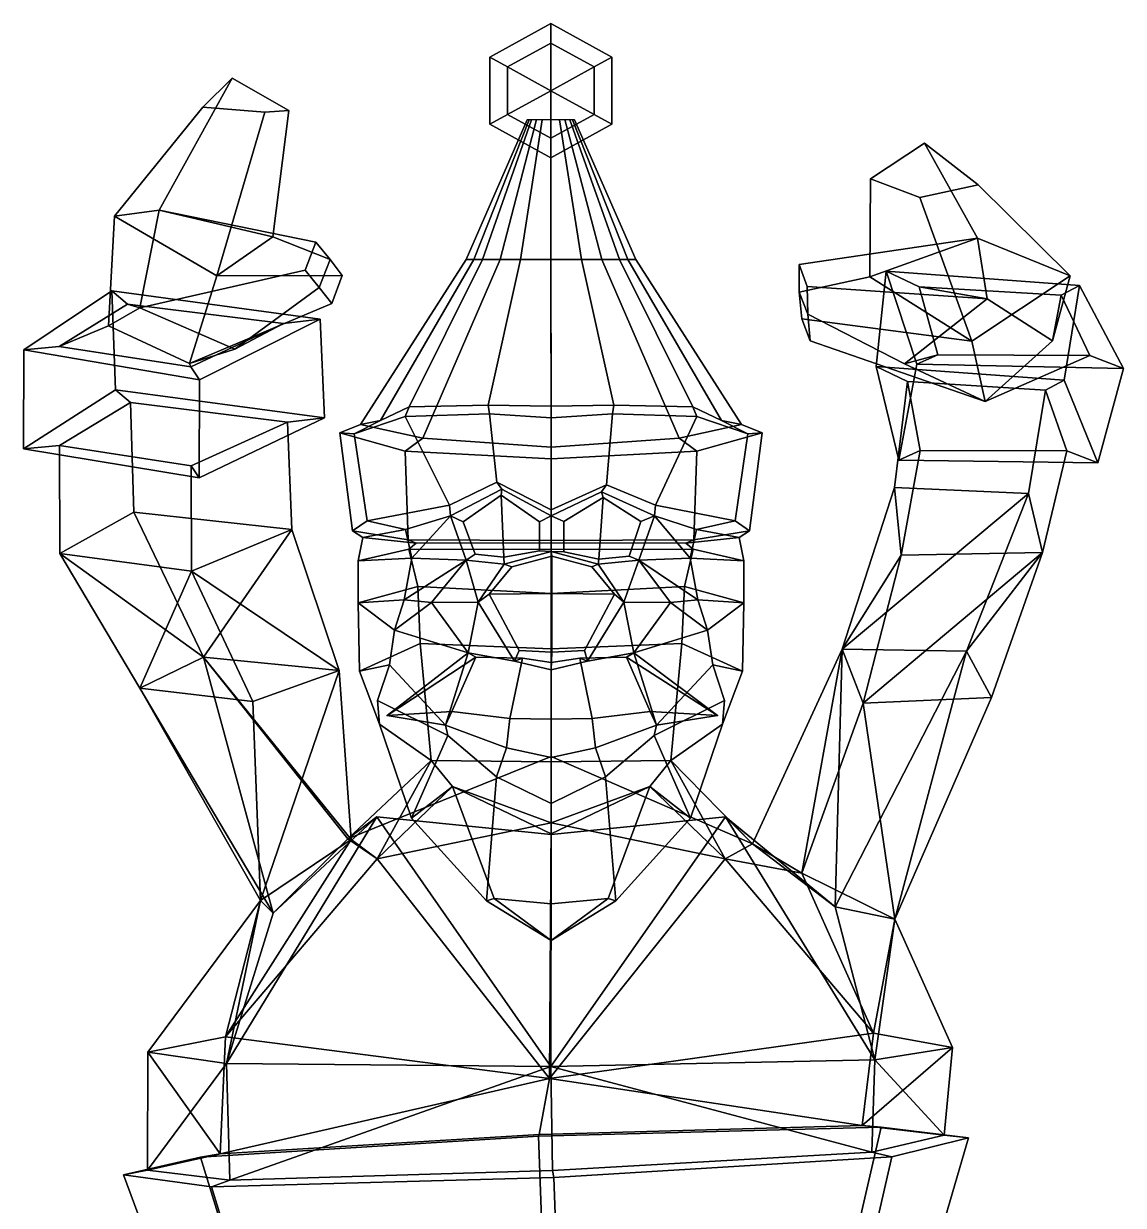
# Model space of a CAD drawing. Extents: x -168 to 178, y -153 to 429.
# Drawn here: x -168 to 178.3, y 56.9 to 429 of the extents above; entities that cross this region are included whole.
import ezdxf

# ---------------------------------------------------------------- set-up
doc = ezdxf.new("R2010")
doc.units = 0

msp = doc.modelspace()

# ---------------------------------------------------------------- linework, layer by layer
for p in [(-53.499561, 211.157654, 96.495125), (50.507008, 211.157654, 96.495125)]:
    msp.add_point(p)
for points in [[(-15.578745, 415.33429, 63.430351), (-1.969854, 422.798523, 63.430351), (-1.969851, 428.982117, 48.941158), (-21.21575, 418.426086, 48.941162)], [(-15.578739, 415.33429, 34.451965), (-21.21575, 418.426086, 48.941162), (-1.969851, 428.982117, 48.941158), (-1.969848, 422.798523, 34.451965)], [(11.639069, 415.33429, 63.430351), (17.276043, 418.426086, 48.941158), (-1.969851, 428.982117, 48.941158), (-1.969854, 422.798523, 63.430351)], [(11.639072, 415.33429, 34.451965), (-1.969848, 422.798523, 34.451965), (-1.969851, 428.982117, 48.941158), (17.276043, 418.426086, 48.941158)], [(-1.969855, 407.870056, 69.431976), (-1.969854, 422.798523, 63.430351), (-15.578745, 415.33429, 63.430351)], [(-1.969856, 407.870056, 28.450333), (-15.578739, 415.33429, 34.451965), (-1.969848, 422.798523, 34.451965)], [(-1.969856, 407.870056, 28.450333), (-1.969848, 422.798523, 34.451965), (11.639072, 415.33429, 34.451965)], [(-1.969855, 407.870056, 69.431976), (11.639069, 415.33429, 63.430351), (-1.969854, 422.798523, 63.430351)], [(-21.21575, 397.314026, 48.941162), (-15.578745, 400.405823, 63.430351), (-15.578745, 415.33429, 63.430351), (-21.21575, 418.426086, 48.941162)], [(-21.21575, 397.314026, 48.941162), (-21.21575, 418.426086, 48.941162), (-15.578739, 415.33429, 34.451965), (-15.578739, 400.405823, 34.451965)], [(17.276043, 397.314026, 48.941158), (17.276043, 418.426086, 48.941158), (11.639069, 415.33429, 63.430351), (11.639069, 400.405823, 63.430351)], [(17.276043, 397.314026, 48.941158), (11.639072, 400.405823, 34.451965), (11.639072, 415.33429, 34.451965), (17.276043, 418.426086, 48.941158)], [(-15.578745, 400.405823, 63.430351), (-1.969855, 407.870056, 69.431976), (-15.578745, 415.33429, 63.430351)], [(-15.578739, 400.405823, 34.451965), (-15.578739, 415.33429, 34.451965), (-1.969856, 407.870056, 28.450333)], [(11.639072, 400.405823, 34.451965), (-1.969856, 407.870056, 28.450333), (11.639072, 415.33429, 34.451965)], [(11.639069, 400.405823, 63.430351), (11.639069, 415.33429, 63.430351), (-1.969855, 407.870056, 69.431976)], [(-111.491356, 402.667847, 118.750343), (-102.270424, 411.775818, 108.780296), (-125.273926, 370.302307, 86.482643), (-139.373978, 368.408752, 109.798866)], [(-84.458282, 401.587585, 109.795151), (-89.520927, 361.825806, 91.493866), (-125.273926, 370.302307, 86.482643), (-102.270424, 411.775818, 108.780296)], [(-92.029945, 401.085022, 122.245285), (-84.458282, 401.587585, 109.795151), (-102.270424, 411.775818, 108.780296), (-111.491356, 402.667847, 118.750343)], [(-1.969854, 392.941589, 63.430351), (-1.969855, 407.870056, 69.431976), (-15.578745, 400.405823, 63.430351)], [(-1.969848, 392.941589, 34.451965), (-15.578739, 400.405823, 34.451965), (-1.969856, 407.870056, 28.450333)], [(-1.969848, 392.941589, 34.451965), (-1.969856, 407.870056, 28.450333), (11.639072, 400.405823, 34.451965)], [(-1.969854, 392.941589, 63.430351), (11.639069, 400.405823, 63.430351), (-1.969855, 407.870056, 69.431976)], [(-92.029945, 401.085022, 122.245285), (-111.491356, 402.667847, 118.750343), (-139.373978, 368.408752, 109.798866), (-107.145561, 349.617798, 111.236557)], [(-92.029945, 401.085022, 122.245285), (-107.145561, 349.617798, 111.236557), (-89.520927, 361.825806, 91.493866), (-84.458282, 401.587585, 109.795151)], [(-9.452437, 398.736633, 47.415455), (-6.451492, 398.755554, 43.899387), (-17.898188, 354.755554, 30.320601), (-28.615849, 354.736664, 41.662754)], [(-8.765778, 398.717346, 51.012367), (-9.452437, 398.736633, 47.415455), (-28.615849, 354.736664, 41.662754), (-26.163492, 354.717316, 53.265697)], [(-8.015762, 398.693298, 55.471481), (-8.765778, 398.717346, 51.012367), (-26.163492, 354.717316, 53.265697), (-23.484865, 354.693329, 67.64994)], [(-4.675262, 398.681702, 57.636448), (-8.015762, 398.693298, 55.471481), (-23.484865, 354.693329, 67.64994), (-11.554507, 354.681671, 74.633705)], [(-1.969851, 386.757996, 48.941158), (-1.969854, 392.941589, 63.430351), (-15.578745, 400.405823, 63.430351), (-21.21575, 397.314026, 48.941162)], [(-1.969851, 386.757996, 48.941158), (-21.21575, 397.314026, 48.941162), (-15.578739, 400.405823, 34.451965), (-1.969848, 392.941589, 34.451965)], [(-6.451492, 398.755554, 43.899387), (-1.97984, 398.768311, 41.530643), (-1.928, 354.768311, 22.679499), (-17.898188, 354.755554, 30.320601)], [(-1.97984, 398.674866, 58.899921), (-4.675262, 398.681702, 57.636448), (-11.554507, 354.681671, 74.633705), (-1.928, 354.674866, 78.709419)], [(2.491812, 398.755554, 43.899387), (14.042187, 354.755554, 30.320601), (-1.928, 354.768311, 22.679499), (-1.97984, 398.768311, 41.530643)], [(-1.97984, 398.674866, 58.899921), (-1.928, 354.674866, 78.709419), (7.698507, 354.681671, 74.633705), (0.715582, 398.681702, 57.636448)], [(-1.969851, 386.757996, 48.941158), (17.276043, 397.314026, 48.941158), (11.639069, 400.405823, 63.430351), (-1.969854, 392.941589, 63.430351)], [(-1.969851, 386.757996, 48.941158), (-1.969848, 392.941589, 34.451965), (11.639072, 400.405823, 34.451965), (17.276043, 397.314026, 48.941158)], [(0.715582, 398.681702, 57.636448), (7.698507, 354.681671, 74.633705), (19.628866, 354.693329, 67.64994), (4.056083, 398.693298, 55.471481)], [(5.49276, 398.736633, 47.415455), (24.759855, 354.736664, 41.662754), (14.042187, 354.755554, 30.320601), (2.491812, 398.755554, 43.899387)], [(4.056083, 398.693298, 55.471481), (19.628866, 354.693329, 67.64994), (22.307491, 354.717316, 53.265697), (4.806098, 398.717346, 51.012367)], [(4.806098, 398.717346, 51.012367), (22.307491, 354.717316, 53.265697), (24.759855, 354.736664, 41.662754), (5.49276, 398.736633, 47.415455)], [(98.651398, 380.07373, 128.616211), (115.638641, 391.358093, 123.87886), (132.407562, 361.404968, 65.971947), (98.476578, 349.248566, 85.040062)], [(114.179466, 374.267517, 138.263153), (132.598526, 378.234436, 125.448151), (115.638641, 391.358093, 123.87886), (98.651398, 380.07373, 128.616211)], [(132.598526, 378.234436, 125.448151), (161.530457, 349.586212, 83.578979), (132.407562, 361.404968, 65.971947), (115.638641, 391.358093, 123.87886)], [(114.179466, 374.267517, 138.263153), (98.651398, 380.07373, 128.616211), (98.476578, 349.248566, 85.040062), (130.605316, 328.996155, 91.524101)], [(114.179466, 374.267517, 138.263153), (130.605316, 328.996155, 91.524101), (161.530457, 349.586212, 83.578979), (132.598526, 378.234436, 125.448151)], [(-139.373978, 368.408752, 109.798866), (-125.273926, 370.302307, 86.482643), (-131.406921, 339.470306, 71.711639), (-141.280487, 333.810303, 93.222755)], [(-107.145561, 349.617798, 111.236557), (-139.373978, 368.408752, 109.798866), (-141.280487, 333.810303, 93.222755), (-115.69825, 321.986786, 101.041969)], [(-75.999092, 360.159576, 77.846832), (-79.307419, 351.367249, 74.300385), (-131.406921, 339.470306, 71.711639), (-125.273926, 370.302307, 86.482643)], [(-71.458702, 354.686981, 84.865219), (-75.999092, 360.159576, 77.846832), (-125.273926, 370.302307, 86.482643), (-89.520927, 361.825806, 91.493866)], [(-67.624817, 349.649933, 91.918022), (-71.458702, 354.686981, 84.865219), (-89.520927, 361.825806, 91.493866), (-107.145561, 349.617798, 111.236557)], [(76.195305, 353.200348, 75.930634), (132.407562, 361.404968, 65.971947), (135.474258, 342.349854, 39.872833), (78.783424, 346.250305, 65.744858)], [(76.269775, 344.424469, 83.07933), (98.476578, 349.248566, 85.040062), (132.407562, 361.404968, 65.971947), (76.195305, 353.200348, 75.930634)], [(161.530457, 349.586212, 83.578979), (155.981079, 329.151825, 56.103561), (135.474258, 342.349854, 39.872833), (132.407562, 361.404968, 65.971947)], [(-71.458702, 354.686981, 84.865219), (-74.863876, 345.91629, 81.35614), (-79.307419, 351.367249, 74.300385), (-75.999092, 360.159576, 77.846832)], [(-67.624817, 349.649933, 91.918022), (-70.951744, 340.833801, 88.364616), (-74.863876, 345.91629, 81.35614), (-71.458702, 354.686981, 84.865219)], [(-42.271126, 298.494843, 16.319864), (-61.859039, 302.743286, 37.509758), (-28.615849, 354.736664, 41.662754), (-17.898188, 354.755554, 30.320601)], [(-61.859039, 302.743286, 37.509758), (-55.5891, 304.043335, 60.679428), (-26.163492, 354.717316, 53.265697), (-28.615849, 354.736664, 41.662754)], [(-55.5891, 304.043335, 60.679428), (-46.548569, 308.323151, 88.605896), (-23.484865, 354.693329, 67.64994), (-26.163492, 354.717316, 53.265697)], [(-46.548569, 308.323151, 88.605896), (-21.688263, 308.83905, 101.565422), (-11.554507, 354.681671, 74.633705), (-23.484865, 354.693329, 67.64994)], [(-1.9, 295.600098, -2.974264), (-42.271126, 298.494843, 16.319864), (-17.898188, 354.755554, 30.320601), (-1.928, 354.768311, 22.679499)], [(-1.9, 308.521667, 108.993706), (-1.928, 354.674866, 78.709419), (-11.554507, 354.681671, 74.633705), (-21.688263, 308.83905, 101.565422)], [(-1.9, 295.600098, -2.974264), (-1.928, 354.768311, 22.679499), (14.042187, 354.755554, 30.320601), (38.471123, 298.494843, 16.319864)], [(-1.9, 308.521667, 108.993706), (17.88826, 308.83905, 101.565422), (7.698507, 354.681671, 74.633705), (-1.928, 354.674866, 78.709419)], [(42.748573, 308.323151, 88.605896), (19.628866, 354.693329, 67.64994), (7.698507, 354.681671, 74.633705), (17.88826, 308.83905, 101.565422)], [(38.471123, 298.494843, 16.319864), (14.042187, 354.755554, 30.320601), (24.759855, 354.736664, 41.662754), (58.059044, 302.743286, 37.509758)], [(51.789104, 304.043335, 60.679428), (22.307491, 354.717316, 53.265697), (19.628866, 354.693329, 67.64994), (42.748573, 308.323151, 88.605896)], [(58.059044, 302.743286, 37.509758), (24.759855, 354.736664, 41.662754), (22.307491, 354.717316, 53.265697), (51.789104, 304.043335, 60.679428)], [(-74.863876, 345.91629, 81.35614), (-101.411804, 326.470825, 78.464775), (-131.406921, 339.470306, 71.711639), (-79.307419, 351.367249, 74.300385)], [(76.269775, 344.424469, 83.07933), (76.195305, 353.200348, 75.930634), (78.783424, 346.250305, 65.744858), (78.980278, 337.483032, 72.897331)], [(107.610077, 291.541595, 75.212578), (113.313049, 321.747131, 87.556168), (103.614273, 351.071259, 21.438517), (100.475769, 321.032684, 9.72112)], [(164.546463, 346.52124, 9.996733), (159.680573, 316.72049, -3.61406), (100.475769, 321.032684, 9.72112), (103.614273, 351.071259, 21.438517)], [(113.313049, 321.747131, 87.556168), (119.912201, 324.723053, 78.064262), (114.032021, 346.165131, 28.697435), (103.614273, 351.071259, 21.438517)], [(164.546463, 346.52124, 9.996733), (103.614273, 351.071259, 21.438517), (114.032021, 346.165131, 28.697435), (158.725388, 343.491333, 19.307114)], [(-67.624817, 349.649933, 91.918022), (-107.145561, 349.617798, 111.236557), (-115.69825, 321.986786, 101.041969), (-70.951744, 340.833801, 88.364616)], [(77.058235, 336.093506, 90.138863), (130.605316, 328.996155, 91.524101), (98.476578, 349.248566, 85.040062), (76.269775, 344.424469, 83.07933)], [(78.980278, 337.483032, 72.897331), (78.783424, 346.250305, 65.744858), (135.474258, 342.349854, 39.872833), (109.421295, 321.850159, 48.872601)], [(109.421295, 321.850159, 48.872601), (135.474258, 342.349854, 39.872833), (114.032021, 346.165131, 28.697435), (119.912201, 324.723053, 78.064262)], [(155.981079, 329.151825, 56.103561), (158.725388, 343.491333, 19.307114), (114.032021, 346.165131, 28.697435), (135.474258, 342.349854, 39.872833)], [(130.605316, 328.996155, 91.524101), (134.770996, 310.053497, 65.514252), (155.981079, 329.151825, 56.103561), (161.530457, 349.586212, 83.578979)], [(178.307419, 320.439697, 67.273956), (164.546463, 346.52124, 9.996733), (158.725388, 343.491333, 19.307114), (167.738373, 324.508453, 62.014053)], [(170.290405, 290.676025, 52.52586), (159.680573, 316.72049, -3.61406), (164.546463, 346.52124, 9.996733), (178.307419, 320.439697, 67.273956)], [(-167.86171, 326.24173, 93.717888), (-140.144211, 344.856903, 41.281597), (-139.03624, 313.740509, 32.337051), (-167.96376, 295.077484, 82.502007)], [(-167.86171, 326.24173, 93.717888), (-156.752579, 327.289124, 91.42907), (-135.309906, 340.627258, 53.282898), (-140.144211, 344.856903, 41.281597)], [(-73.195038, 304.885345, 60.555439), (-139.03624, 313.740509, 32.337051), (-140.144211, 344.856903, 41.281597), (-74.616478, 335.891876, 72.12413)], [(-74.616478, 335.891876, 72.12413), (-140.144211, 344.856903, 41.281597), (-135.309906, 340.627258, 53.282898), (-86.112259, 334.599854, 75.070168)], [(-70.951744, 340.833801, 88.364616), (-115.69825, 321.986786, 101.041969), (-101.411804, 326.470825, 78.464775), (-74.863876, 345.91629, 81.35614)], [(77.058235, 336.093506, 90.138863), (76.269775, 344.424469, 83.07933), (78.980278, 337.483032, 72.897331), (79.665192, 329.123871, 79.923584)], [(134.770996, 310.053497, 65.514252), (167.738373, 324.508453, 62.014053), (158.725388, 343.491333, 19.307114), (155.981079, 329.151825, 56.103561)], [(-141.280487, 333.810303, 93.222755), (-131.406921, 339.470306, 71.711639), (-135.309906, 340.627258, 53.282898), (-156.752579, 327.289124, 91.42907)], [(-101.411804, 326.470825, 78.464775), (-86.112259, 334.599854, 75.070168), (-135.309906, 340.627258, 53.282898), (-131.406921, 339.470306, 71.711639)], [(-112.548035, 316.885437, 125.390434), (-74.616478, 335.891876, 72.12413), (-86.112259, 334.599854, 75.070168), (-115.278221, 320.96933, 113.910278)], [(-112.674019, 285.970398, 110.833626), (-73.195038, 304.885345, 60.555439), (-74.616478, 335.891876, 72.12413), (-112.548035, 316.885437, 125.390434)], [(77.058235, 336.093506, 90.138863), (79.665192, 329.123871, 79.923584), (134.770996, 310.053497, 65.514252), (130.605316, 328.996155, 91.524101)], [(79.665192, 329.123871, 79.923584), (78.980278, 337.483032, 72.897331), (109.421295, 321.850159, 48.872601), (134.770996, 310.053497, 65.514252)], [(-115.69825, 321.986786, 101.041969), (-141.280487, 333.810303, 93.222755), (-156.752579, 327.289124, 91.42907), (-115.278221, 320.96933, 113.910278)], [(-115.69825, 321.986786, 101.041969), (-115.278221, 320.96933, 113.910278), (-86.112259, 334.599854, 75.070168), (-101.411804, 326.470825, 78.464775)], [(-112.674019, 285.970398, 110.833626), (-112.548035, 316.885437, 125.390434), (-167.86171, 326.24173, 93.717888), (-167.96376, 295.077484, 82.502007)], [(-112.548035, 316.885437, 125.390434), (-115.278221, 320.96933, 113.910278), (-156.752579, 327.289124, 91.42907), (-167.86171, 326.24173, 93.717888)], [(134.770996, 310.053497, 65.514252), (109.421295, 321.850159, 48.872601), (119.912201, 324.723053, 78.064262), (167.738373, 324.508453, 62.014053)], [(178.307419, 320.439697, 67.273956), (167.738373, 324.508453, 62.014053), (119.912201, 324.723053, 78.064262), (113.313049, 321.747131, 87.556168)], [(107.610077, 291.541595, 75.212578), (100.475769, 321.032684, 9.72112), (110.375748, 316.329193, 16.714695), (114.35836, 294.556488, 65.571754)], [(159.680573, 316.72049, -3.61406), (153.805695, 313.631409, 5.854605), (110.375748, 316.329193, 16.714695), (100.475769, 321.032684, 9.72112)], [(170.290405, 290.676025, 52.52586), (178.307419, 320.439697, 67.273956), (113.313049, 321.747131, 87.556168), (107.610077, 291.541595, 75.212578)], [(106.290604, 282.99292, 3.326165), (108.301476, 261.657318, 51.947666), (114.35836, 294.556488, 65.571754), (110.375748, 316.329193, 16.714695)], [(153.805695, 313.631409, 5.854605), (148.440399, 281.06665, -8.816448), (106.290604, 282.99292, 3.326165), (110.375748, 316.329193, 16.714695)], [(170.290405, 290.676025, 52.52586), (160.497543, 294.43927, 47.667805), (153.805695, 313.631409, 5.854605), (159.680573, 316.72049, -3.61406)], [(-167.96376, 295.077484, 82.502007), (-139.03624, 313.740509, 32.337051), (-134.343597, 309.71167, 43.773411), (-156.677322, 296.127472, 80.215904)], [(-73.195038, 304.885345, 60.555439), (-84.882843, 303.557648, 63.589718), (-134.343597, 309.71167, 43.773411), (-139.03624, 313.740509, 32.337051)], [(152.80928, 262.512115, 32.435074), (148.440399, 281.06665, -8.816448), (153.805695, 313.631409, 5.854605), (160.497543, 294.43927, 47.667805)], [(-156.677322, 296.127472, 80.215904), (-134.343597, 309.71167, 43.773411), (-133.263962, 275.169098, 33.148365), (-156.59523, 262.143097, 67.987061)], [(-133.263962, 275.169098, 33.148365), (-134.343597, 309.71167, 43.773411), (-84.882843, 303.557648, 63.589718), (-83.542046, 269.703522, 51.069386)], [(-21.299599, 306.162659, 106.255333), (-21.688263, 308.83905, 101.565422), (-46.548569, 308.323151, 88.605896), (-47.79092, 305.252289, 92.966484)], [(-1.9, 304.884338, 112.282356), (-1.9, 308.521667, 108.993706), (-21.688263, 308.83905, 101.565422), (-21.299599, 306.162659, 106.255333)], [(-1.9, 304.884338, 112.282356), (17.499596, 306.162659, 106.255333), (17.88826, 308.83905, 101.565422), (-1.9, 308.521667, 108.993706)], [(17.499596, 306.162659, 106.255333), (43.990925, 305.252289, 92.966484), (42.748573, 308.323151, 88.605896), (17.88826, 308.83905, 101.565422)], [(-47.79092, 305.252289, 92.966484), (-46.548569, 308.323151, 88.605896), (-55.5891, 304.043335, 60.679428), (-63.887779, 299.879547, 61.73048)], [(-33.883507, 277.354218, 96.802116), (-47.79092, 305.252289, 92.966484), (-63.887779, 299.879547, 61.73048), (-59.840714, 272.424896, 77.739914)], [(-18.942772, 284.599915, 108.592934), (-21.299599, 306.162659, 106.255333), (-47.79092, 305.252289, 92.966484), (-33.883507, 277.354218, 96.802116)], [(-1.9, 275.934509, 112.074959), (-1.9, 304.884338, 112.282356), (-21.299599, 306.162659, 106.255333), (-18.942772, 284.599915, 108.592934)], [(-1.9, 275.934509, 112.074959), (15.546495, 283.79248, 108.592934), (17.499596, 306.162659, 106.255333), (-1.9, 304.884338, 112.282356)], [(15.546495, 283.79248, 108.592934), (30.955547, 277.354218, 96.802124), (43.990925, 305.252289, 92.966484), (17.499596, 306.162659, 106.255333)], [(30.955547, 277.354218, 96.802124), (56.040722, 272.424896, 77.739914), (60.08778, 299.879547, 61.73048), (43.990925, 305.252289, 92.966484)], [(43.990925, 305.252289, 92.966484), (60.08778, 299.879547, 61.73048), (51.789104, 304.043335, 60.679428), (42.748573, 308.323151, 88.605896)], [(-112.674019, 285.970398, 110.833626), (-115.187622, 289.752869, 100.201706), (-84.882843, 303.557648, 63.589718), (-73.195038, 304.885345, 60.555439)], [(-83.542046, 269.703522, 51.069386), (-84.882843, 303.557648, 63.589718), (-115.187622, 289.752869, 100.201706), (-115.091454, 256.607574, 85.646065)], [(-63.887779, 299.879547, 61.73048), (-55.5891, 304.043335, 60.679428), (-61.859039, 302.743286, 37.509758), (-68.413467, 300.124969, 35.851646)], [(-68.413467, 300.124969, 35.851646), (-61.859039, 302.743286, 37.509758), (-42.271126, 298.494843, 16.319864), (-47.799843, 294.359894, 12.511164)], [(64.613472, 300.124969, 35.851646), (43.999844, 294.359894, 12.511164), (38.471123, 298.494843, 16.319864), (58.059044, 302.743286, 37.509758)], [(60.08778, 299.879547, 61.73048), (64.613472, 300.124969, 35.851646), (58.059044, 302.743286, 37.509758), (51.789104, 304.043335, 60.679428)], [(-59.840714, 272.424896, 77.739914), (-63.887779, 299.879547, 61.73048), (-68.413467, 300.124969, 35.851646), (-64.414131, 269.261108, 40.018829)], [(-64.414131, 269.261108, 40.018829), (-68.413467, 300.124969, 35.851646), (-47.799843, 294.359894, 12.511164), (-46.904514, 266.522766, 13.866787)], [(-47.799843, 294.359894, 12.511164), (-42.271126, 298.494843, 16.319864), (-1.9, 295.600098, -2.974264), (-1.9, 291.984406, -7.526243)], [(43.999844, 294.359894, 12.511164), (-1.9, 291.984406, -7.526243), (-1.9, 295.600098, -2.974264), (38.471123, 298.494843, 16.319864)], [(60.614136, 269.261108, 40.018829), (43.104519, 266.522766, 13.866787), (43.999844, 294.359894, 12.511164), (64.613472, 300.124969, 35.851646)], [(56.040722, 272.424896, 77.739914), (60.614136, 269.261108, 40.018829), (64.613472, 300.124969, 35.851646), (60.08778, 299.879547, 61.73048)], [(-112.674019, 285.970398, 110.833626), (-167.96376, 295.077484, 82.502007), (-156.677322, 296.127472, 80.215904), (-115.187622, 289.752869, 100.201706)], [(-115.091454, 256.607574, 85.646065), (-115.187622, 289.752869, 100.201706), (-156.677322, 296.127472, 80.215904), (-156.59523, 262.143097, 67.987061)], [(-46.904514, 266.522766, 13.866787), (-47.799843, 294.359894, 12.511164), (-1.9, 291.984406, -7.526243), (-1.9, 266.236572, -5.901319)], [(43.104519, 266.522766, 13.866787), (-1.9, 266.236572, -5.901319), (-1.9, 291.984406, -7.526243), (43.999844, 294.359894, 12.511164)], [(170.290405, 290.676025, 52.52586), (107.610077, 291.541595, 75.212578), (114.35836, 294.556488, 65.571754), (160.497543, 294.43927, 47.667805)], [(108.301476, 261.657318, 51.947666), (152.80928, 262.512115, 32.435074), (160.497543, 294.43927, 47.667805), (114.35836, 294.556488, 65.571754)], [(-18.942772, 284.599915, 108.592934), (-33.883507, 277.354218, 96.802116), (-33.590797, 274.057281, 94.976685), (-17.374081, 282.385376, 107.094673)], [(-1.9, 275.934509, 112.074959), (-18.942772, 284.599915, 108.592934), (-17.374081, 282.385376, 107.094673), (-1.9, 274.052887, 109.102097)], [(-1.9, 275.934509, 112.074959), (-1.9, 274.052887, 109.102097), (13.977801, 281.577942, 107.094673), (15.546495, 283.79248, 108.592934)], [(15.546495, 283.79248, 108.592934), (13.977801, 281.577942, 107.094673), (30.662834, 274.057281, 94.976685), (30.955547, 277.354218, 96.802124)], [(108.301476, 261.657318, 51.947666), (106.290604, 282.99292, 3.326165), (89.818405, 232.086487, 2.091113)], [(148.440399, 281.06665, -8.816448), (89.818405, 232.086487, 2.091113), (106.290604, 282.99292, 3.326165)], [(-17.632929, 280.490173, 104.469688), (-17.374081, 282.385376, 107.094673), (-33.590797, 274.057281, 94.976685), (-29.570061, 272.12146, 94.654114)], [(-16.733572, 260.99707, 102.64016), (-17.632929, 280.490173, 104.469688), (-29.570061, 272.12146, 94.654114), (-25.823059, 261.93161, 97.547935)], [(-17.632929, 280.490173, 104.469688), (-5.485055, 272.118286, 106.095718), (-1.9, 274.052887, 109.102097), (-17.374081, 282.385376, 107.094673)], [(-5.485055, 272.118286, 106.095718), (-17.632929, 280.490173, 104.469688), (-16.733572, 260.99707, 102.64016), (-5.485055, 263.001007, 106.939919)], [(14.484674, 279.795013, 104.268639), (13.977801, 281.577942, 107.094673), (-1.9, 274.052887, 109.102097), (2.138192, 272.237549, 106.276031)], [(2.138192, 272.237549, 106.276031), (2.138192, 262.732941, 107.318275), (13.16766, 260.384674, 102.009949), (14.484674, 279.795013, 104.268639)], [(13.16766, 260.384674, 102.009949), (22.729984, 261.380737, 95.723228), (26.404018, 272.240967, 92.15062), (14.484674, 279.795013, 104.268639)], [(14.484674, 279.795013, 104.268639), (26.404018, 272.240967, 92.15062), (30.662834, 274.057281, 94.976685), (13.977801, 281.577942, 107.094673)], [(148.440399, 281.06665, -8.816448), (128.938568, 231.465424, -7.041982), (89.818405, 232.086487, 2.091113)], [(152.80928, 262.512115, 32.435074), (128.938568, 231.465424, -7.041982), (148.440399, 281.06665, -8.816448)], [(-47.675175, 269.769012, 78.249641), (-33.590797, 274.057281, 94.976685), (-33.883507, 277.354218, 96.802116), (-59.840714, 272.424896, 77.739914)], [(43.875175, 269.769012, 78.249641), (56.040722, 272.424896, 77.739914), (30.955547, 277.354218, 96.802124), (30.662834, 274.057281, 94.976685)], [(-156.59523, 262.143097, 67.987061), (-133.263962, 275.169098, 33.148365), (-111.374847, 229.531555, 14.069042)], [(-83.542046, 269.703522, 51.069386), (-111.374847, 229.531555, 14.069042), (-133.263962, 275.169098, 33.148365)], [(-59.840714, 272.424896, 77.739914), (-64.414131, 269.261108, 40.018829), (-61.108589, 267.247375, 41.26128), (-47.675175, 269.769012, 78.249641)], [(-45.702423, 260.65152, 78.655991), (-33.590797, 274.057281, 94.976685), (-47.675175, 269.769012, 78.249641)], [(-28.66053, 260.090912, 98.549278), (-33.590797, 274.057281, 94.976685), (-45.702423, 260.65152, 78.655991)], [(-25.823059, 261.93161, 97.547935), (-29.570061, 272.12146, 94.654114), (-33.590797, 274.057281, 94.976685), (-28.66053, 260.090912, 98.549278)], [(-5.485055, 263.001007, 106.939919), (-1.9, 262.753601, 110.144325), (-1.9, 274.052887, 109.102097), (-5.485055, 272.118286, 106.095718)], [(2.138192, 262.732941, 107.318275), (2.138192, 272.237549, 106.276031), (-1.9, 274.052887, 109.102097), (-1.9, 262.753601, 110.144325)], [(22.729984, 261.380737, 95.723228), (25.732569, 260.090912, 98.549278), (30.662834, 274.057281, 94.976685), (26.404018, 272.240967, 92.15062)], [(25.732569, 260.090912, 98.549278), (41.90242, 260.65155, 78.655991), (30.662834, 274.057281, 94.976685)], [(41.90242, 260.65155, 78.655991), (43.875175, 269.769012, 78.249641), (30.662834, 274.057281, 94.976685)], [(56.040722, 272.424896, 77.739914), (43.875175, 269.769012, 78.249641), (57.308598, 267.247375, 41.26128), (60.614136, 269.261108, 40.018829)], [(-115.091454, 256.607574, 85.646065), (-68.614761, 225.287598, 34.869152), (-83.542046, 269.703522, 51.069386)], [(-83.542046, 269.703522, 51.069386), (-68.614761, 225.287598, 34.869152), (-111.374847, 229.531555, 14.069042)], [(-64.414131, 269.261108, 40.018829), (-46.904514, 266.522766, 13.866787), (-44.318386, 265.410278, 14.896184), (-61.108589, 267.247375, 41.26128)], [(-47.675175, 269.769012, 78.249641), (-61.108589, 267.247375, 41.26128), (-62.612999, 259.835388, 42.462151), (-45.702423, 260.65152, 78.655991)], [(60.614136, 269.261108, 40.018829), (57.308598, 267.247375, 41.26128), (40.518391, 265.410309, 14.896184), (43.104519, 266.522766, 13.866787)], [(43.875175, 269.769012, 78.249641), (41.90242, 260.65155, 78.655991), (58.813, 259.835419, 42.462151), (57.308598, 267.247375, 41.26128)], [(-62.612999, 259.835388, 42.462151), (-61.108589, 267.247375, 41.26128), (-44.318386, 265.410278, 14.896184), (-46.630749, 263.514771, 12.67251)], [(-46.904514, 266.522766, 13.866787), (-1.9, 266.236572, -5.901319), (-1.9, 265.483124, -2.27502), (-44.318386, 265.410278, 14.896184)], [(-46.630749, 263.514771, 12.67251), (-44.318386, 265.410278, 14.896184), (-1.9, 265.483124, -2.27502), (-1.9, 263.440613, -2.405132)], [(43.104519, 266.522766, 13.866787), (40.518391, 265.410309, 14.896184), (-1.9, 265.483124, -2.27502), (-1.9, 266.236572, -5.901319)], [(42.830746, 263.514801, 12.67251), (-1.9, 263.440613, -2.405132), (-1.9, 265.483124, -2.27502), (40.518391, 265.410309, 14.896184)], [(58.813, 259.835419, 42.462151), (42.830746, 263.514801, 12.67251), (40.518391, 265.410309, 14.896184), (57.308598, 267.247375, 41.26128)], [(-156.59523, 262.143097, 67.987061), (-111.374847, 229.531555, 14.069042), (-131.385132, 219.736633, 47.327118)], [(-115.091454, 256.607574, 85.646065), (-156.59523, 262.143097, 67.987061), (-131.385132, 219.736633, 47.327118)], [(-62.634781, 246.641479, 44.641083), (-62.612999, 259.835388, 42.462151), (-46.630749, 263.514771, 12.67251), (-43.885971, 251.817719, 11.188781)], [(-45.702423, 260.65152, 78.655991), (-62.612999, 259.835388, 42.462151), (-62.634781, 246.641479, 44.641083), (-48.144192, 247.552368, 78.504814)], [(-48.144192, 247.552368, 78.504814), (-28.66053, 260.090912, 98.549278), (-45.702423, 260.65152, 78.655991)], [(-43.885971, 251.817719, 11.188781), (-46.630749, 263.514771, 12.67251), (-1.9, 263.440613, -2.405132), (-1.9, 249.564392, -0.945824)], [(-16.733572, 260.99707, 102.64016), (-25.823059, 261.93161, 97.547935), (-28.66053, 260.090912, 98.549278), (-16.70068, 258.810028, 104.835991)], [(-1.641618, 249.550354, 128.666168), (-1.641618, 261.367249, 124.536148), (-14.264492, 257.932983, 121.01963), (-21.34082, 249.368652, 122.216965)], [(-16.733572, 260.99707, 102.64016), (-16.70068, 258.810028, 104.835991), (-1.9, 262.753601, 110.144325), (-5.485055, 263.001007, 106.939919)], [(-1.641618, 261.367249, 124.536148), (-1.9, 262.753601, 110.144325), (-16.70068, 258.810028, 104.835991), (-14.264492, 257.932983, 121.01963)], [(40.085972, 251.817719, 11.188781), (-1.9, 249.564392, -0.945824), (-1.9, 263.440613, -2.405132), (42.830746, 263.514801, 12.67251)], [(-1.641618, 261.367249, 124.536148), (10.981255, 257.932983, 121.01963), (12.900679, 258.810028, 104.835991), (-1.9, 262.753601, 110.144325)], [(13.16766, 260.384674, 102.009949), (2.138192, 262.732941, 107.318275), (-1.9, 262.753601, 110.144325), (12.900679, 258.810028, 104.835991)], [(-1.641618, 249.550354, 128.666168), (18.057583, 249.368652, 122.216965), (10.981255, 257.932983, 121.01963), (-1.641618, 261.367249, 124.536148)], [(13.16766, 260.384674, 102.009949), (12.900679, 258.810028, 104.835991), (25.732569, 260.090912, 98.549278), (22.729984, 261.380737, 95.723228)], [(44.344196, 247.552368, 78.504814), (41.90242, 260.65155, 78.655991), (25.732569, 260.090912, 98.549278)], [(58.834785, 246.641479, 44.641083), (40.085972, 251.817719, 11.188781), (42.830746, 263.514801, 12.67251), (58.813, 259.835419, 42.462151)], [(41.90242, 260.65155, 78.655991), (44.344196, 247.552368, 78.504814), (58.834785, 246.641479, 44.641083), (58.813, 259.835419, 42.462151)], [(108.301476, 261.657318, 51.947666), (89.818405, 232.086487, 2.091113), (96.380409, 215.08783, 46.451057)], [(152.80928, 262.512115, 32.435074), (96.380409, 215.08783, 46.451057), (136.757675, 216.823639, 30.56819)], [(152.80928, 262.512115, 32.435074), (108.301476, 261.657318, 51.947666), (96.380409, 215.08783, 46.451057)], [(152.80928, 262.512115, 32.435074), (136.757675, 216.823639, 30.56819), (128.938568, 231.465424, -7.041982)], [(-39.490215, 246.735657, 101.72583), (-28.66053, 260.090912, 98.549278), (-48.144192, 247.552368, 78.504814)], [(-39.490215, 246.735657, 101.72583), (-24.858456, 246.888977, 104.760262), (-28.66053, 260.090912, 98.549278)], [(-24.858456, 246.888977, 104.760262), (-16.70068, 258.810028, 104.835991), (-28.66053, 260.090912, 98.549278)], [(-21.34082, 249.368652, 122.216965), (-14.264492, 257.932983, 121.01963), (-16.70068, 258.810028, 104.835991), (-24.858456, 246.888977, 104.760262)], [(18.057583, 249.368652, 122.216965), (21.058456, 246.888977, 104.760262), (12.900679, 258.810028, 104.835991), (10.981255, 257.932983, 121.01963)], [(21.058456, 246.888977, 104.760262), (25.732569, 260.090912, 98.549278), (12.900679, 258.810028, 104.835991)], [(35.690216, 246.735657, 101.72583), (25.732569, 260.090912, 98.549278), (21.058456, 246.888977, 104.760262)], [(35.690216, 246.735657, 101.72583), (44.344196, 247.552368, 78.504814), (25.732569, 260.090912, 98.549278)], [(-115.091454, 256.607574, 85.646065), (-131.385132, 219.736633, 47.327118), (-95.755959, 215.543823, 67.054535)], [(-115.091454, 256.607574, 85.646065), (-95.755959, 215.543823, 67.054535), (-68.614761, 225.287598, 34.869152)], [(-62.198425, 225.087219, 46.003769), (-62.634781, 246.641479, 44.641083), (-43.885971, 251.817719, 11.188781), (-43.093254, 233.830048, 14.099627)], [(-43.093254, 233.830048, 14.099627), (-43.885971, 251.817719, 11.188781), (-1.9, 249.564392, -0.945824), (-1.9, 232.204346, 3.485335)], [(-11.916492, 231.620667, 117.381271), (-21.34082, 249.368652, 122.216965), (-24.858456, 246.888977, 104.760262), (-13.366461, 228.301941, 104.511536)], [(-1.641618, 231.099182, 122.611298), (-1.641618, 249.550354, 128.666168), (-21.34082, 249.368652, 122.216965), (-11.916492, 231.620667, 117.381271)], [(39.293255, 233.830048, 14.099627), (-1.9, 232.204346, 3.485335), (-1.9, 249.564392, -0.945824), (40.085972, 251.817719, 11.188781)], [(-1.641618, 231.099182, 122.611298), (8.633257, 231.620667, 117.381271), (18.057583, 249.368652, 122.216965), (-1.641618, 249.550354, 128.666168)], [(8.633257, 231.620667, 117.381271), (9.566461, 228.301941, 104.511536), (21.058456, 246.888977, 104.760262), (18.057583, 249.368652, 122.216965)], [(58.398434, 225.087219, 46.003769), (39.293255, 233.830048, 14.099627), (40.085972, 251.817719, 11.188781), (58.834785, 246.641479, 44.641083)], [(-48.144192, 247.552368, 78.504814), (-62.634781, 246.641479, 44.641083), (-51.210266, 238.028992, 77.948036)], [(-52.81601, 227.099121, 78.12674), (-51.210266, 238.028992, 77.948036), (-62.634781, 246.641479, 44.641083), (-62.198425, 225.087219, 46.003769)], [(-51.210266, 238.028992, 77.948036), (-39.490215, 246.735657, 101.72583), (-48.144192, 247.552368, 78.504814)], [(-27.993595, 230.922302, 98.608398), (-39.490215, 246.735657, 101.72583), (-51.210266, 238.028992, 77.948036)], [(-27.993595, 230.922302, 98.608398), (-24.858456, 246.888977, 104.760262), (-39.490215, 246.735657, 101.72583)], [(-13.366461, 228.301941, 104.511536), (-24.858456, 246.888977, 104.760262), (-27.993595, 230.922302, 98.608398)], [(9.566461, 228.301941, 104.511536), (24.193596, 230.922302, 98.608398), (21.058456, 246.888977, 104.760262)], [(24.193596, 230.922302, 98.608398), (35.690216, 246.735657, 101.72583), (21.058456, 246.888977, 104.760262)], [(24.193596, 230.922302, 98.608398), (47.410271, 238.028992, 77.948036), (35.690216, 246.735657, 101.72583)], [(47.410271, 238.028992, 77.948036), (44.344196, 247.552368, 78.504814), (35.690216, 246.735657, 101.72583)], [(44.344196, 247.552368, 78.504814), (47.410271, 238.028992, 77.948036), (58.834785, 246.641479, 44.641083)], [(49.016014, 227.099121, 78.12674), (58.398434, 225.087219, 46.003769), (58.834785, 246.641479, 44.641083), (47.410271, 238.028992, 77.948036)], [(-52.81601, 227.099121, 78.12674), (-35.101604, 208.096344, 104.917747), (-27.993595, 230.922302, 98.608398), (-51.210266, 238.028992, 77.948036)], [(49.016014, 227.099121, 78.12674), (47.410271, 238.028992, 77.948036), (24.193596, 230.922302, 98.608398), (31.301603, 208.096344, 104.917747)], [(-55.869884, 208.475555, 50.112881), (-62.198425, 225.087219, 46.003769), (-43.093254, 233.830048, 14.099627), (-39.614113, 196.97403, 31.855993)], [(-25.627405, 229.501648, 112.608627), (-27.993595, 230.922302, 98.608398), (-53.499561, 211.157654, 96.495125)], [(-53.499561, 211.157654, 96.495125), (-27.993595, 230.922302, 98.608398), (-35.101604, 208.096344, 104.917747)], [(-39.614113, 196.97403, 31.855993), (-43.093254, 233.830048, 14.099627), (-1.9, 232.204346, 3.485335), (-1.878063, 196.566772, 8.88728)], [(-25.627405, 229.501648, 112.608627), (-10.930035, 229.23938, 112.725739), (-13.366461, 228.301941, 104.511536), (-27.993595, 230.922302, 98.608398)], [(-1.641618, 231.099182, 122.611298), (-11.916492, 231.620667, 117.381271), (-13.366461, 228.301941, 104.511536), (-1.9, 225.514587, 110.43103)], [(35.869949, 196.97403, 31.855993), (-1.878063, 196.566772, 8.88728), (-1.9, 232.204346, 3.485335), (39.293255, 233.830048, 14.099627)], [(-1.641618, 231.099182, 122.611298), (-1.9, 225.514587, 110.43103), (9.566461, 228.301941, 104.511536), (8.633257, 231.620667, 117.381271)], [(21.827406, 229.501648, 112.608627), (24.193596, 230.922302, 98.608398), (9.566461, 228.301941, 104.511536), (7.130035, 229.23938, 112.725739)], [(21.827406, 229.501648, 112.608627), (50.507008, 211.157654, 96.495125), (24.193596, 230.922302, 98.608398)], [(50.507008, 211.157654, 96.495125), (31.301603, 208.096344, 104.917747), (24.193596, 230.922302, 98.608398)], [(52.069885, 208.475555, 50.112881), (35.869949, 196.97403, 31.855993), (39.293255, 233.830048, 14.099627), (58.398434, 225.087219, 46.003769)], [(77.101173, 161.546509, 48.119774), (89.818405, 232.086487, 2.091113), (61.48563, 170.759338, 1.637526)], [(87.580009, 150.920898, -27.824566), (61.48563, 170.759338, 1.637526), (89.818405, 232.086487, 2.091113)], [(77.101173, 161.546509, 48.119774), (96.380409, 215.08783, 46.451057), (89.818405, 232.086487, 2.091113)], [(87.580009, 150.920898, -27.824566), (89.818405, 232.086487, 2.091113), (128.938568, 231.465424, -7.041982)], [(106.379402, 147.062927, 11.412897), (87.580009, 150.920898, -27.824566), (128.938568, 231.465424, -7.041982)], [(136.757675, 216.823639, 30.56819), (106.379402, 147.062927, 11.412897), (128.938568, 231.465424, -7.041982)], [(-89.425575, 148.891846, -15.634571), (-131.385132, 219.736633, 47.327118), (-111.374847, 229.531555, 14.069042)], [(-64.799683, 172.119629, 35.352913), (-65.880882, 172.325073, -1.146158), (-111.374847, 229.531555, 14.069042)], [(-64.799683, 172.119629, 35.352913), (-111.374847, 229.531555, 14.069042), (-68.614761, 225.287598, 34.869152)], [(-89.425575, 148.891846, -15.634571), (-111.374847, 229.531555, 14.069042), (-65.880882, 172.325073, -1.146158)], [(-55.869884, 208.475555, 50.112881), (-56.539234, 215.841034, 81.29702), (-52.81601, 227.099121, 78.12674), (-62.198425, 225.087219, 46.003769)], [(-52.81601, 227.099121, 78.12674), (-56.539234, 215.841034, 81.29702), (-34.418434, 204.874603, 95.906563), (-35.101604, 208.096344, 104.917747)], [(-33.104607, 212.452942, 115.00264), (-25.627405, 229.501648, 112.608627), (-53.499561, 211.157654, 96.495125)], [(-10.930035, 229.23938, 112.725739), (-25.627405, 229.501648, 112.608627), (-33.104607, 212.452942, 115.00264), (-14.890987, 210.261627, 123.670204)], [(-14.890987, 210.261627, 123.670204), (-1.9, 210.058167, 124.353912), (-1.9, 227.825378, 115.474304), (-10.930035, 229.23938, 112.725739)], [(-1.9, 227.825378, 115.474304), (-1.9, 225.514587, 110.43103), (-13.366461, 228.301941, 104.511536), (-10.930035, 229.23938, 112.725739)], [(11.090986, 210.261627, 123.670204), (7.130035, 229.23938, 112.725739), (-1.9, 227.825378, 115.474304), (-1.9, 210.058167, 124.353912)], [(-1.9, 227.825378, 115.474304), (7.130035, 229.23938, 112.725739), (9.566461, 228.301941, 104.511536), (-1.9, 225.514587, 110.43103)], [(7.130035, 229.23938, 112.725739), (11.090986, 210.261627, 123.670204), (29.304607, 212.452942, 115.00264), (21.827406, 229.501648, 112.608627)], [(29.304607, 212.452942, 115.00264), (50.507008, 211.157654, 96.495125), (21.827406, 229.501648, 112.608627)], [(49.016014, 227.099121, 78.12674), (31.301603, 208.096344, 104.917747), (30.618433, 204.874603, 95.906563), (52.739243, 215.841034, 81.29702)], [(52.069885, 208.475555, 50.112881), (58.398434, 225.087219, 46.003769), (49.016014, 227.099121, 78.12674), (52.739243, 215.841034, 81.29702)], [(-95.755959, 215.543823, 67.054535), (-93.377319, 152.916626, 20.607805), (-68.614761, 225.287598, 34.869152)], [(-93.377319, 152.916626, 20.607805), (-64.799683, 172.119629, 35.352913), (-68.614761, 225.287598, 34.869152)], [(-93.377319, 152.916626, 20.607805), (-131.385132, 219.736633, 47.327118), (-89.425575, 148.891846, -15.634571)], [(-95.755959, 215.543823, 67.054535), (-131.385132, 219.736633, 47.327118), (-93.377319, 152.916626, 20.607805)], [(-34.418434, 204.874603, 95.906563), (-56.539234, 215.841034, 81.29702), (-55.869884, 208.475555, 50.112881), (-45.791817, 178.828094, 66.107307)], [(30.618433, 204.874603, 95.906563), (41.991817, 178.828094, 66.107307), (52.069885, 208.475555, 50.112881), (52.739243, 215.841034, 81.29702)], [(136.757675, 216.823639, 30.56819), (96.380409, 215.08783, 46.451057), (106.379402, 147.062927, 11.412897)], [(-35.101604, 208.096344, 104.917747), (-33.104607, 212.452942, 115.00264), (-53.499561, 211.157654, 96.495125)], [(-14.890987, 210.261627, 123.670204), (-33.104607, 212.452942, 115.00264), (-35.101604, 208.096344, 104.917747), (-15.892614, 200.962585, 113.76458)], [(11.090986, 210.261627, 123.670204), (12.092613, 200.962585, 113.76458), (31.301603, 208.096344, 104.917747), (29.304607, 212.452942, 115.00264)], [(31.301603, 208.096344, 104.917747), (50.507008, 211.157654, 96.495125), (29.304607, 212.452942, 115.00264)], [(106.379402, 147.062927, 11.412897), (96.380409, 215.08783, 46.451057), (77.101173, 161.546509, 48.119774)], [(-45.791817, 178.828094, 66.107307), (-55.869884, 208.475555, 50.112881), (-39.614113, 196.97403, 31.855993), (-32.955341, 188.765106, 60.032959)], [(-1.9, 210.058167, 124.353912), (-14.890987, 210.261627, 123.670204), (-15.892614, 200.962585, 113.76458), (-1.9, 197.995789, 119.235947)], [(-1.9, 210.058167, 124.353912), (-1.9, 197.995789, 119.235947), (12.092613, 200.962585, 113.76458), (11.090986, 210.261627, 123.670204)], [(41.991817, 178.828094, 66.107307), (29.232119, 188.765106, 60.032959), (35.869949, 196.97403, 31.855993), (52.069885, 208.475555, 50.112881)], [(-22.260035, 152.826538, 97.859222), (-19.074909, 191.811096, 115.812431), (-34.418434, 204.874603, 95.906563), (-45.791817, 178.828094, 66.107307)], [(-19.074909, 191.811096, 115.812431), (-15.892614, 200.962585, 113.76458), (-35.101604, 208.096344, 104.917747), (-34.418434, 204.874603, 95.906563)], [(15.274906, 191.811096, 115.812431), (30.618433, 204.874603, 95.906563), (31.301603, 208.096344, 104.917747), (12.092613, 200.962585, 113.76458)], [(18.460033, 152.826538, 97.859222), (41.991817, 178.828094, 66.107307), (30.618433, 204.874603, 95.906563), (15.274906, 191.811096, 115.812431)], [(-1.9, 183.465607, 122.178642), (-1.9, 197.995789, 119.235947), (-15.892614, 200.962585, 113.76458), (-19.074909, 191.811096, 115.812431)], [(-1.9, 183.465607, 122.178642), (15.274906, 191.811096, 115.812431), (12.092613, 200.962585, 113.76458), (-1.9, 197.995789, 119.235947)], [(-1.853932, 198.271759, 5.078217), (-1.857344, 173.709778, -46.094997), (-56.752666, 179.292969, -36.493587), (-65.880882, 172.325073, -1.146158)], [(-1.853932, 198.271759, 5.078217), (-65.880882, 172.325073, -1.146158), (-39.614113, 196.97403, 31.855993), (-1.878063, 196.566772, 8.88728)], [(-1.878063, 196.566772, 8.88728), (35.869949, 196.97403, 31.855993), (61.48563, 170.759338, 1.637526), (-1.853932, 198.271759, 5.078217)], [(-1.853932, 198.271759, 5.078217), (61.48563, 170.759338, 1.637526), (53.064346, 179.292969, -36.493587), (-1.857344, 173.709778, -46.094997)], [(-65.880882, 172.325073, -1.146158), (-56.614574, 166.006653, 59.291286), (-39.614113, 196.97403, 31.855993)], [(-56.614574, 166.006653, 59.291286), (-32.955341, 188.765106, 60.032959), (-39.614113, 196.97403, 31.855993)], [(52.935226, 166.006653, 59.291286), (35.869949, 196.97403, 31.855993), (29.232119, 188.765106, 60.032959)], [(61.48563, 170.759338, 1.637526), (35.869949, 196.97403, 31.855993), (52.935226, 166.006653, 59.291286)], [(-1.9, 140.309387, 101.101158), (-1.9, 183.465607, 122.178642), (-19.074909, 191.811096, 115.812431), (-22.260035, 152.826538, 97.859222)], [(-1.9, 140.309387, 101.101158), (18.460033, 152.826538, 97.859222), (15.274906, 191.811096, 115.812431), (-1.9, 183.465607, 122.178642)], [(-1.823221, 177.356201, 67.180084), (-32.955341, 188.765106, 60.032959), (-56.614574, 166.006653, 59.291286)], [(-22.260035, 152.826538, 97.859222), (-45.791817, 178.828094, 66.107307), (-32.955341, 188.765106, 60.032959), (-19.841089, 153.51886, 81.952538)], [(-19.841089, 153.51886, 81.952538), (-32.955341, 188.765106, 60.032959), (-1.9, 173.921387, 56.009388), (-1.9, 151.884705, 77.656464)], [(-1.9, 173.921387, 56.009388), (-32.955341, 188.765106, 60.032959), (-1.823221, 177.356201, 67.180084)], [(16.041088, 153.51886, 81.952538), (-1.9, 151.884705, 77.656464), (-1.9, 173.921387, 56.009388), (29.232119, 188.765106, 60.032959)], [(-1.9, 173.921387, 56.009388), (-1.823221, 177.356201, 67.180084), (29.232119, 188.765106, 60.032959)], [(-1.823221, 177.356201, 67.180084), (52.935226, 166.006653, 59.291286), (29.232119, 188.765106, 60.032959)], [(18.460033, 152.826538, 97.859222), (16.041088, 153.51886, 81.952538), (29.232119, 188.765106, 60.032959), (41.991817, 178.828094, 66.107307)], [(-104.055099, 101.634048, -67.562943), (-56.752666, 179.292969, -36.493587), (-1.926011, 100.671814, -101.611313)], [(-104.055099, 101.634048, -67.562943), (-89.425575, 148.891846, -15.634571), (-56.752666, 179.292969, -36.493587)], [(-89.425575, 148.891846, -15.634571), (-65.880882, 172.325073, -1.146158), (-56.752666, 179.292969, -36.493587)], [(-1.926011, 100.671814, -101.611313), (-56.752666, 179.292969, -36.493587), (-1.857344, 173.709778, -46.094997)], [(100.036674, 102.757446, -66.972458), (-1.926011, 100.671814, -101.611313), (53.064346, 179.292969, -36.493587)], [(-1.926011, 100.671814, -101.611313), (-1.857344, 173.709778, -46.094997), (53.064346, 179.292969, -36.493587)], [(87.580009, 150.920898, -27.824566), (53.064346, 179.292969, -36.493587), (61.48563, 170.759338, 1.637526)], [(100.036674, 102.757446, -66.972458), (53.064346, 179.292969, -36.493587), (87.580009, 150.920898, -27.824566)], [(-2.397281, 96.907501, 116.873436), (-1.823221, 177.356201, 67.180084), (-56.614574, 166.006653, 59.291286)], [(-2.397281, 96.907501, 116.873436), (52.935226, 166.006653, 59.291286), (-1.823221, 177.356201, 67.180084)], [(-104.435257, 109.990875, 86.659027), (-64.799683, 172.119629, 35.352913), (-93.377319, 152.916626, 20.607805)], [(-104.435257, 109.990875, 86.659027), (-56.614574, 166.006653, 59.291286), (-64.799683, 172.119629, 35.352913)], [(-64.799683, 172.119629, 35.352913), (-56.614574, 166.006653, 59.291286), (-65.880882, 172.325073, -1.146158)], [(77.101173, 161.546509, 48.119774), (61.48563, 170.759338, 1.637526), (52.935226, 166.006653, 59.291286)], [(-2.397281, 96.907501, 116.873436), (-56.614574, 166.006653, 59.291286), (-104.435257, 109.990875, 86.659027)], [(-2.397281, 96.907501, 116.873436), (99.656517, 111.114258, 87.249519), (52.935226, 166.006653, 59.291286)], [(99.656517, 111.114258, 87.249519), (77.101173, 161.546509, 48.119774), (52.935226, 166.006653, 59.291286)], [(99.656517, 111.114258, 87.249519), (106.379402, 147.062927, 11.412897), (77.101173, 161.546509, 48.119774)], [(-104.435257, 109.990875, 86.659027), (-93.377319, 152.916626, 20.607805), (-128.822906, 105.210388, 0.864531)], [(-128.822906, 105.210388, 0.864531), (-93.377319, 152.916626, 20.607805), (-104.055099, 101.634048, -67.562943)], [(-104.055099, 101.634048, -67.562943), (-93.377319, 152.916626, 20.607805), (-89.425575, 148.891846, -15.634571)], [(-1.9, 140.309387, 101.101158), (-22.260035, 152.826538, 97.859222), (-19.841089, 153.51886, 81.952538)], [(-1.9, 140.309387, 101.101158), (-19.841089, 153.51886, 81.952538), (-1.9, 151.884705, 77.656464)], [(-1.9, 140.309387, 101.101158), (-1.9, 151.884705, 77.656464), (16.041088, 153.51886, 81.952538)], [(-1.9, 140.309387, 101.101158), (16.041088, 153.51886, 81.952538), (18.460033, 152.826538, 97.859222)], [(100.036674, 102.757446, -66.972458), (87.580009, 150.920898, -27.824566), (106.379402, 147.062927, 11.412897)], [(99.656517, 111.114258, 87.249519), (124.466774, 106.604584, 1.597358), (106.379402, 147.062927, 11.412897)], [(124.466774, 106.604584, 1.597358), (100.036674, 102.757446, -66.972458), (106.379402, 147.062927, 11.412897)], [(-106.061577, 73.152054, 72.855682), (-104.435257, 109.990875, 86.659027), (-128.822906, 105.210388, 0.864531)], [(-106.061577, 73.152054, 72.855682), (-2.397281, 96.907501, 116.873436), (-104.435257, 109.990875, 86.659027)], [(96.038445, 82.059067, 77.53743), (99.656517, 111.114258, 87.249519), (-2.397281, 96.907501, 116.873436)], [(96.038445, 82.059067, 77.53743), (124.466774, 106.604584, 1.597358), (99.656517, 111.114258, 87.249519)], [(-106.061577, 73.152054, 72.855682), (-128.822906, 105.210388, 0.864531), (-128.944977, 68.03212, -2.889664)], [(-128.944977, 68.03212, -2.889664), (-128.822906, 105.210388, 0.864531), (-104.055099, 101.634048, -67.562943)], [(96.038445, 82.059067, 77.53743), (121.887581, 79.086884, 2.921004), (124.466774, 106.604584, 1.597358)], [(121.887581, 79.086884, 2.921004), (100.036674, 102.757446, -66.972458), (124.466774, 106.604584, 1.597358)], [(-128.944977, 68.03212, -2.889664), (-104.055099, 101.634048, -67.562943), (-103.013474, 64.835159, -81.682823)], [(-103.013474, 64.835159, -81.682823), (-104.055099, 101.634048, -67.562943), (-1.926011, 100.671814, -101.611313)], [(-103.013474, 64.835159, -81.682823), (-1.926011, 100.671814, -101.611313), (-1.469621, 67.948868, -109.487457)], [(99.086548, 73.742172, -77.001068), (-1.926011, 100.671814, -101.611313), (100.036674, 102.757446, -66.972458)], [(99.086548, 73.742172, -77.001068), (-1.469621, 67.948868, -109.487457), (-1.926011, 100.671814, -101.611313)], [(121.887581, 79.086884, 2.921004), (99.086548, 73.742172, -77.001068), (100.036674, 102.757446, -66.972458)], [(-106.061577, 73.152054, 72.855682), (-5.607855, 79.281311, 105.33429), (-2.397281, 96.907501, 116.873436)], [(96.038445, 82.059067, 77.53743), (-2.397281, 96.907501, 116.873436), (-5.607855, 79.281311, 105.33429)], [(-5.809206, 78.762115, 117.608246), (102.008949, 81.607941, 86.035561), (96.038445, 82.059067, 77.53743), (-5.607855, 79.281311, 105.33429)], [(129.547806, 78.25, 3.038346), (121.887581, 79.086884, 2.921004), (96.038445, 82.059067, 77.53743), (102.008949, 81.607941, 86.035561)], [(-5.809206, 78.762115, 117.608246), (-5.607855, 79.281311, 105.33429), (-106.061577, 73.152054, 72.855682), (-112.280968, 72.163696, 81.071419)], [(-3.86511, 23.895782, 114.84082), (-5.809206, 78.762115, 117.608246), (-112.280968, 72.163696, 81.071419), (-95.932396, 18.89595, 78.687004)], [(-3.86511, 23.895782, 114.84082), (89.480377, 27.06752, 82.982185), (102.008949, 81.607941, 86.035561), (-5.809206, 78.762115, 117.608246)], [(102.008949, 81.607941, 86.035561), (89.480377, 27.06752, 82.982185), (113.642281, 23.56073, -0.093257), (129.547806, 78.25, 3.038346)], [(113.642281, 23.56073, -0.093257), (92.924736, 17.669418, -91.646317), (105.4533, 72.209854, -88.592941), (129.547806, 78.25, 3.038346)], [(105.4533, 72.209854, -88.592941), (99.086548, 73.742172, -77.001068), (121.887581, 79.086884, 2.921004), (129.547806, 78.25, 3.038346)], [(-136.52211, 66.523682, -3.125304), (-112.280968, 72.163696, 81.071419), (-106.061577, 73.152054, 72.855682), (-128.944977, 68.03212, -2.889664)], [(-112.280968, 72.163696, 81.071419), (-136.52211, 66.523682, -3.125304), (-116.796577, 13.404755, -5.431494), (-95.932396, 18.89595, 78.687004)], [(105.4533, 72.209854, -88.592941), (-1.024055, 65.704803, -125.125893), (-1.469621, 67.948868, -109.487457), (99.086548, 73.742172, -77.001068)], [(92.924736, 17.669418, -91.646317), (0.922543, 10.832443, -127.892807), (-1.024055, 65.704803, -125.125893), (105.4533, 72.209854, -88.592941)], [(-108.836617, 62.765594, -93.557083), (-136.52211, 66.523682, -3.125304), (-128.944977, 68.03212, -2.889664), (-103.013474, 64.835159, -81.682823)], [(-108.836617, 62.765594, -93.557083), (-103.013474, 64.835159, -81.682823), (-1.469621, 67.948868, -109.487457), (-1.024055, 65.704803, -125.125893)], [(-116.796577, 13.404755, -5.431494), (-136.52211, 66.523682, -3.125304), (-108.836617, 62.765594, -93.557083), (-92.488037, 9.497849, -95.941498)], [(-92.488037, 9.497849, -95.941498), (-108.836617, 62.765594, -93.557083), (-1.024055, 65.704803, -125.125893), (0.922543, 10.832443, -127.892807)]]:
    msp.add_3dface(points)

doc.saveas('drawing.dxf')
